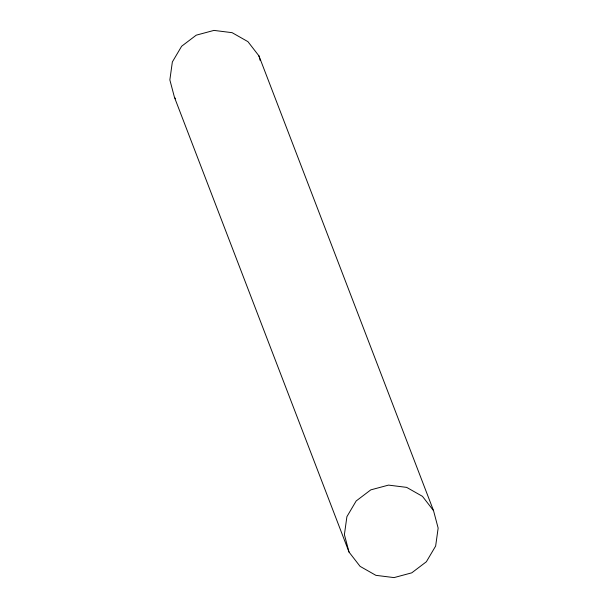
<?xml version="1.0" encoding="UTF-8"?>
<svg xmlns="http://www.w3.org/2000/svg" width="608" height="608" viewBox="0 0 608 608"><rect width="100%" height="100%" fill="white"/><g stroke="black" fill="none" stroke-linecap="round" stroke-linejoin="round"><path stroke-width="0.91" d="M258.978 55.936L247.92 41.64L232.112 32.672L213.963 30.4L196.24 35.165L181.632 46.246L172.353 61.955L169.852 79.914L174.473 97.364L349.022 552.064L360.08 566.36L375.881 575.335L394.037 577.6L411.76 572.835L426.368 561.754L435.647 546.045L438.148 528.086L433.527 510.636L258.978 55.936L260.194 60.526M433.527 510.636L422.469 496.348L406.661 487.38L388.512 485.108L370.781 489.873L356.182 500.954L346.902 516.663L344.402 534.622L349.022 552.064M174.473 97.364L175.583 98.792"/></g></svg>
